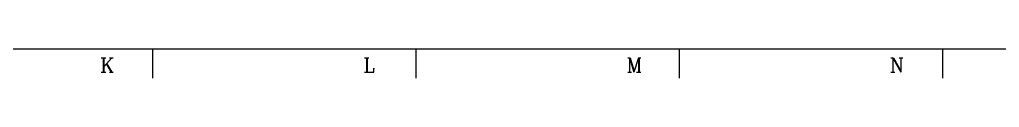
# Model space of a CAD drawing. Header units: millimetres. Extents: x 63700 to 182600, y -289551 to -205451.
# Drawn here: x 158445 to 170523, y -289031 to -288671 of the extents above; entities that cross this region are included whole.
import ezdxf

# ---------------------------------------------------------------- set-up
doc = ezdxf.new("R2010")
doc.units = ezdxf.units.MM
doc.header["$LTSCALE"] = 50
doc.layers.add('1', color=7, linetype='Continuous')
doc.layers.add('TAN-TIT', color=30, linetype='Continuous', lineweight=0)
doc.styles.add('COM', font='COMPLEX', dxfattribs={"height": 5})

# ---------------------------------------------------------------- blocks, each defined once
blk = doc.blocks.new('BORDER')
at = {"layer": 'TAN-TIT'}
for p, q in [((4977, 3520), (232823, 3520)), ((147741, 3520), (147741, 2078)), ((160720, 3520), (160720, 2078)), ((173699, 3520), (173699, 2078)), ((186677, 3520), (186677, 2078))]:
    blk.add_line(p, q, dxfattribs=at)
at = {"layer": 'TAN-TIT', "style": 'COM'}
for s, p in [('K', (145146, 2366)), ('L', (158124, 2366)), ('M', (171103, 2366)), ('N', (184082, 2366))]:
    blk.add_text(s, height=721, dxfattribs=at).set_placement(p)

msp = doc.modelspace()

# ---------------------------------------------------------------- block references
at = {"layer": '1', "xscale": 0.25, "yscale": 0.25, "zscale": 0.25}
msp.add_blockref('BORDER', (123150.3, -289550.7), dxfattribs=at)

doc.saveas('drawing.dxf')
